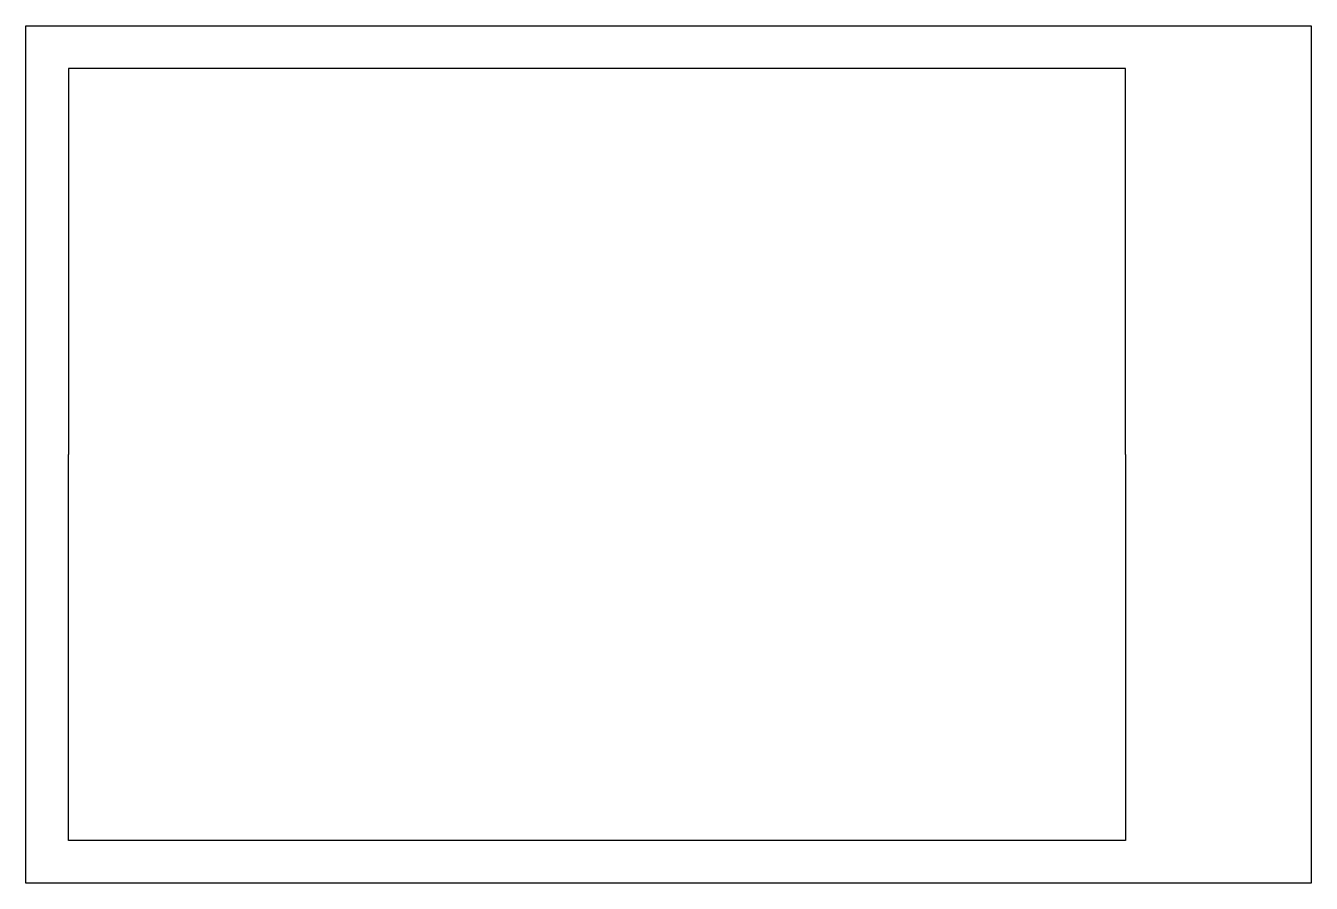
# Model space of a CAD drawing. Header units: inches. Extents: x 0 to 90, y 0 to 60.
import ezdxf

# ---------------------------------------------------------------- set-up
doc = ezdxf.new("R2010")
doc.units = ezdxf.units.IN
doc.header["$MEASUREMENT"] = 0

msp = doc.modelspace()

# ---------------------------------------------------------------- linework, layer by layer
msp.add_lwpolyline([(0, 0), (0, 60), (90, 60), (90, 0)], close=True)
for points in [[(77, 30), (77, 57), (3, 57), (3, 30)], [(77, 30), (77, 3), (3, 3), (3, 30)]]:
    msp.add_lwpolyline(points)

doc.saveas('drawing.dxf')
